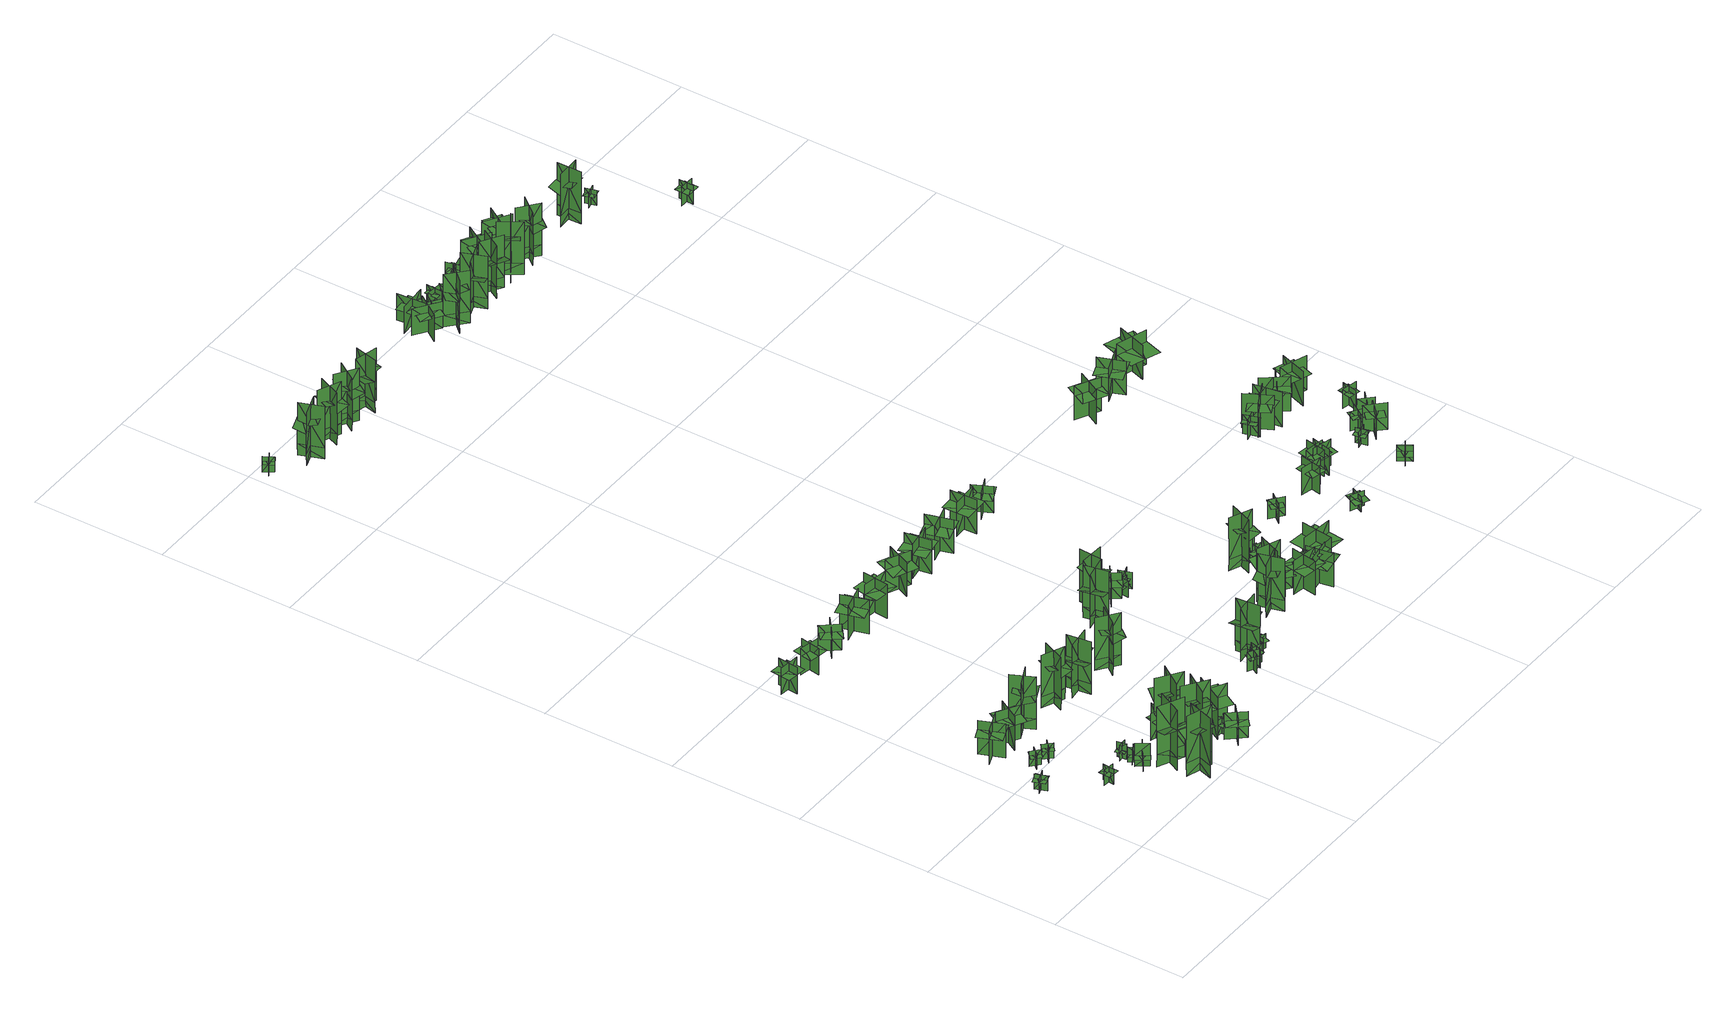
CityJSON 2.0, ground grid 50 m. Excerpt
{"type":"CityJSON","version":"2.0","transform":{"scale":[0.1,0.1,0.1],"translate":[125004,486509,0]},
"CityObjects":{
"tree1":{"type":"SolitaryVegetationObject","geometry":[{"type":"MultiSurface","lod":"1","boundaries":[[[0,1,2]],[[0,2,3]],[[4,5,6]],[[4,6,7]],[[8,9,10]],[[8,10,11]],[[8,11,12]],[[8,12,13]]]}]},
"tree2":{"type":"SolitaryVegetationObject","geometry":[{"type":"MultiSurface","lod":"1","boundaries":[[[14,15,16]],[[14,16,17]],[[18,19,20]],[[18,20,21]],[[22,23,24]],[[22,24,25]],[[22,25,26]],[[22,26,27]]]}]},
"tree3":{"type":"SolitaryVegetationObject","geometry":[{"type":"MultiSurface","lod":"1","boundaries":[[[28,29,30]],[[28,30,31]],[[32,33,34]],[[32,34,35]],[[36,37,38]],[[36,38,39]],[[36,39,40]],[[36,40,41]]]}]},
"tree4":{"type":"SolitaryVegetationObject","geometry":[{"type":"MultiSurface","lod":"1","boundaries":[[[42,43,44]],[[42,44,45]],[[46,47,48]],[[46,48,49]],[[50,51,52]],[[50,52,53]],[[50,53,54]],[[50,54,55]]]}]},
"tree5":{"type":"SolitaryVegetationObject","geometry":[{"type":"MultiSurface","lod":"1","boundaries":[[[56,57,58]],[[56,58,59]],[[60,61,62]],[[60,62,63]],[[64,65,66]],[[64,66,67]],[[64,67,68]],[[64,68,69]]]}]},
"tree6":{"type":"SolitaryVegetationObject","geometry":[{"type":"MultiSurface","lod":"1","boundaries":[[[70,71,72]],[[70,72,73]],[[74,75,76]],[[74,76,77]],[[78,79,80]],[[78,80,81]],[[78,81,82]],[[78,82,83]]]}]},
"tree7":{"type":"SolitaryVegetationObject","geometry":[{"type":"MultiSurface","lod":"1","boundaries":[[[84,85,86]],[[84,86,87]],[[88,89,90]],[[88,90,91]],[[92,93,89]],[[92,89,88]],[[94,95,85]],[[94,85,84]],[[84,85,96]],[[84,96,97]],[[84,98,99]],[[84,99,85]]]}]},
"tree8":{"type":"SolitaryVegetationObject","geometry":[{"type":"MultiSurface","lod":"1","boundaries":[[[100,101,102]],[[100,102,103]],[[104,105,106]],[[104,106,107]],[[108,109,105]],[[108,105,104]],[[110,111,101]],[[110,101,100]],[[100,101,112]],[[100,112,113]],[[100,114,115]],[[100,115,101]]]}]},
"tree9":{"type":"SolitaryVegetationObject","geometry":[{"type":"MultiSurface","lod":"1","boundaries":[[[116,117,118]],[[116,118,119]],[[120,121,122]],[[120,122,123]],[[124,125,121]],[[124,121,120]],[[126,127,117]],[[126,117,116]],[[116,117,128]],[[116,128,129]],[[116,130,131]],[[116,131,117]]]}]},
"tree10":{"type":"SolitaryVegetationObject","geometry":[{"type":"MultiSurface","lod":"1","boundaries":[[[132,133,134]],[[132,134,135]],[[136,137,138]],[[136,138,139]],[[140,141,137]],[[140,137,136]],[[142,143,133]],[[142,133,132]],[[144,145,146]],[[144,146,147]],[[148,149,150]],[[148,150,151]]]}]},
"tree11":{"type":"SolitaryVegetationObject","geometry":[{"type":"MultiSurface","lod":"1","boundaries":[[[152,153,154]],[[152,154,155]],[[156,157,158]],[[156,158,159]],[[160,161,157]],[[160,157,156]],[[162,163,153]],[[162,153,152]],[[164,165,166]],[[164,166,167]],[[168,169,170]],[[168,170,171]]]}]},
"tree12":{"type":"SolitaryVegetationObject","geometry":[{"type":"MultiSurface","lod":"1","boundaries":[[[172,173,174]],[[172,174,175]],[[176,177,178]],[[176,178,179]],[[180,181,182]],[[180,182,183]],[[180,183,184]],[[180,184,185]]]}]},
"tree13":{"type":"SolitaryVegetationObject","geometry":[{"type":"MultiSurface","lod":"1","boundaries":[[[186,187,188]],[[186,188,189]],[[190,191,192]],[[190,192,193]],[[194,195,191]],[[194,191,190]],[[196,197,187]],[[196,187,186]],[[198,199,200]],[[198,200,201]],[[202,203,204]],[[202,204,205]]]}]},
"tree14":{"type":"SolitaryVegetationObject","geometry":[{"type":"MultiSurface","lod":"1","boundaries":[[[206,207,208]],[[206,208,209]],[[210,211,212]],[[210,212,213]],[[214,215,216]],[[214,216,217]],[[214,217,218]],[[214,218,219]]]}]},
"tree15":{"type":"SolitaryVegetationObject","geometry":[{"type":"MultiSurface","lod":"1","boundaries":[[[220,221,222]],[[220,222,223]],[[224,225,226]],[[224,226,227]],[[228,229,230]],[[228,230,231]],[[228,231,232]],[[228,232,233]]]}]},
"tree16":{"type":"SolitaryVegetationObject","geometry":[{"type":"MultiSurface","lod":"1","boundaries":[[[234,235,236]],[[234,236,237]],[[238,239,240]],[[238,240,241]],[[242,243,239]],[[242,239,238]],[[244,245,235]],[[244,235,234]],[[246,247,248]],[[246,248,249]],[[250,251,252]],[[250,252,253]]]}]},
"tree17":{"type":"SolitaryVegetationObject","geometry":[{"type":"MultiSurface","lod":"1","boundaries":[[[254,255,256]],[[254,256,257]],[[258,259,260]],[[258,260,261]],[[262,263,259]],[[262,259,258]],[[264,265,255]],[[264,255,254]],[[266,267,268]],[[266,268,269]],[[270,271,272]],[[270,272,273]]]}]},
"tree18":{"type":"SolitaryVegetationObject","geometry":[{"type":"MultiSurface","lod":"1","boundaries":[[[274,275,276]],[[274,276,277]],[[278,279,280]],[[278,280,281]],[[282,283,284]],[[282,284,285]],[[282,285,286]],[[282,286,287]]]}]},
"tree19":{"type":"SolitaryVegetationObject","geometry":[{"type":"MultiSurface","lod":"1","boundaries":[[[288,289,290]],[[288,290,291]],[[292,293,294]],[[292,294,295]],[[296,297,298]],[[296,298,299]],[[296,299,300]],[[296,300,301]]]}]},
"tree20":{"type":"SolitaryVegetationObject","geometry":[{"type":"MultiSurface","lod":"1","boundaries":[[[302,303,304]],[[302,304,305]],[[306,307,308]],[[306,308,309]],[[310,311,307]],[[310,307,306]],[[312,313,303]],[[312,303,302]],[[314,315,316]],[[314,316,317]],[[318,319,320]],[[318,320,321]]]}]},
"tree21":{"type":"SolitaryVegetationObject","geometry":[{"type":"MultiSurface","lod":"1","boundaries":[[[322,323,324]],[[322,324,325]],[[326,327,328]],[[326,328,329]],[[330,331,332]],[[330,332,333]],[[330,333,334]],[[330,334,335]]]}]},
"tree22":{"type":"SolitaryVegetationObject","geometry":[{"type":"MultiSurface","lod":"1","boundaries":[[[336,337,338]],[[336,338,339]],[[340,341,342]],[[340,342,343]],[[344,345,346]],[[344,346,347]],[[344,347,348]],[[344,348,349]]]}]},
"tree23":{"type":"SolitaryVegetationObject","geometry":[{"type":"MultiSurface","lod":"1","boundaries":[[[350,351,352]],[[350,352,353]],[[354,355,356]],[[354,356,357]],[[358,359,360]],[[358,360,361]],[[358,361,362]],[[358,362,363]]]}]},
"tree24":{"type":"SolitaryVegetationObject","geometry":[{"type":"MultiSurface","lod":"1","boundaries":[[[364,365,366]],[[364,366,367]],[[368,369,370]],[[368,370,371]],[[372,373,369]],[[372,369,368]],[[374,375,365]],[[374,365,364]],[[376,377,378]],[[376,378,379]],[[380,381,382]],[[380,382,383]]]}]},
"tree25":{"type":"SolitaryVegetationObject","geometry":[{"type":"MultiSurface","lod":"1","boundaries":[[[384,385,386]],[[384,386,387]],[[388,389,390]],[[388,390,391]],[[392,393,394]],[[392,394,395]],[[392,395,396]],[[392,396,397]]]}]},
"tree26":{"type":"SolitaryVegetationObject","geometry":[{"type":"MultiSurface","lod":"1","boundaries":[[[398,399,400]],[[398,400,401]],[[402,403,404]],[[402,404,405]],[[406,407,403]],[[406,403,402]],[[408,409,399]],[[408,399,398]],[[410,411,412]],[[410,412,413]],[[414,415,416]],[[414,416,417]]]}]},
"tree27":{"type":"SolitaryVegetationObject","geometry":[{"type":"MultiSurface","lod":"1","boundaries":[[[418,419,420]],[[418,420,421]],[[422,423,424]],[[422,424,425]],[[426,427,428]],[[426,428,429]],[[426,429,430]],[[426,430,431]]]}]},
"tree28":{"type":"SolitaryVegetationObject","geometry":[{"type":"MultiSurface","lod":"1","boundaries":[[[432,433,434]],[[432,434,435]],[[436,437,438]],[[436,438,439]],[[440,441,442]],[[440,442,443]],[[440,443,444]],[[440,444,445]]]}]},
"tree29":{"type":"SolitaryVegetationObject","geometry":[{"type":"MultiSurface","lod":"1","boundaries":[[[446,447,448]],[[446,448,449]],[[450,451,452]],[[450,452,453]],[[454,455,456]],[[454,456,457]],[[454,457,458]],[[454,458,459]]]}]},
"tree30":{"type":"SolitaryVegetationObject","geometry":[{"type":"MultiSurface","lod":"1","boundaries":[[[460,461,462]],[[460,462,463]],[[464,465,466]],[[464,466,467]],[[468,469,470]],[[468,470,471]],[[468,471,472]],[[468,472,473]]]}]},
"tree31":{"type":"SolitaryVegetationObject","geometry":[{"type":"MultiSurface","lod":"1","boundaries":[[[474,475,476]],[[474,476,477]],[[478,479,480]],[[478,480,481]],[[482,483,479]],[[482,479,478]],[[484,485,475]],[[484,475,474]],[[486,487,488]],[[486,488,489]],[[490,491,492]],[[490,492,493]]]}]},
"tree32":{"type":"SolitaryVegetationObject","geometry":[{"type":"MultiSurface","lod":"1","boundaries":[[[494,495,496]],[[494,496,497]],[[498,499,500]],[[498,500,501]],[[502,503,504]],[[502,504,505]],[[502,505,506]],[[502,506,507]]]}]},
"tree33":{"type":"SolitaryVegetationObject","geometry":[{"type":"MultiSurface","lod":"1","boundaries":[[[508,509,510]],[[508,510,511]],[[512,513,514]],[[512,514,515]],[[516,517,513]],[[516,513,512]],[[518,519,509]],[[518,509,508]],[[520,521,522]],[[520,522,523]],[[524,525,526]],[[524,526,527]]]}]},
"tree34":{"type":"SolitaryVegetationObject","geometry":[{"type":"MultiSurface","lod":"1","boundaries":[[[528,529,530]],[[528,530,531]],[[532,533,534]],[[532,534,535]],[[536,537,538]],[[536,538,539]],[[536,539,540]],[[536,540,541]]]}]},
"tree35":{"type":"SolitaryVegetationObject","geometry":[{"type":"MultiSurface","lod":"1","boundaries":[[[542,543,544]],[[542,544,545]],[[546,547,548]],[[546,548,549]],[[550,551,547]],[[550,547,546]],[[552,553,543]],[[552,543,542]],[[554,555,556]],[[554,556,557]],[[558,559,560]],[[558,560,561]]]}]},
"tree36":{"type":"SolitaryVegetationObject","geometry":[{"type":"MultiSurface","lod":"1","boundaries":[[[562,563,564]],[[562,564,565]],[[566,567,568]],[[566,568,569]],[[570,571,567]],[[570,567,566]],[[572,573,563]],[[572,563,562]],[[574,575,576]],[[574,576,577]],[[578,579,580]],[[578,580,581]]]}]},
"tree37":{"type":"SolitaryVegetationObject","geometry":[{"type":"MultiSurface","lod":"1","boundaries":[[[582,583,584]],[[582,584,585]],[[586,587,588]],[[586,588,589]],[[590,591,592]],[[590,592,593]],[[590,593,594]],[[590,594,595]]]}]},
"tree38":{"type":"SolitaryVegetationObject","geometry":[{"type":"MultiSurface","lod":"1","boundaries":[[[596,597,598]],[[596,598,599]],[[600,601,602]],[[600,602,603]],[[604,605,606]],[[604,606,607]],[[604,607,608]],[[604,608,609]]]}]},
"tree39":{"type":"SolitaryVegetationObject","geometry":[{"type":"MultiSurface","lod":"1","boundaries":[[[610,611,612]],[[610,612,613]],[[614,615,616]],[[614,616,617]],[[618,619,620]],[[618,620,621]],[[618,621,622]],[[618,622,623]]]}]},
"tree40":{"type":"SolitaryVegetationObject","geometry":[{"type":"MultiSurface","lod":"1","boundaries":[[[624,625,626]],[[624,626,627]],[[628,629,630]],[[628,630,631]],[[632,633,634]],[[632,634,635]],[[632,635,636]],[[632,636,637]]]}]},
"tree41":{"type":"SolitaryVegetationObject","geometry":[{"type":"MultiSurface","lod":"1","boundaries":[[[638,639,640]],[[638,640,641]],[[642,643,644]],[[642,644,645]],[[646,647,643]],[[646,643,642]],[[648,649,639]],[[648,639,638]],[[650,651,652]],[[650,652,653]],[[654,655,656]],[[654,656,657]]]}]},
"tree42":{"type":"SolitaryVegetationObject","geometry":[{"type":"MultiSurface","lod":"1","boundaries":[[[658,659,660]],[[658,660,661]],[[662,663,664]],[[662,664,665]],[[666,667,668]],[[666,668,669]],[[666,669,670]],[[666,670,671]]]}]},
"tree43":{"type":"SolitaryVegetationObject","geometry":[{"type":"MultiSurface","lod":"1","boundaries":[[[672,673,674]],[[672,674,675]],[[676,677,678]],[[676,678,679]],[[680,681,677]],[[680,677,676]],[[682,683,673]],[[682,673,672]],[[684,685,686]],[[684,686,687]],[[688,689,690]],[[688,690,691]]]}]},
"tree44":{"type":"SolitaryVegetationObject","geometry":[{"type":"MultiSurface","lod":"1","boundaries":[[[692,693,694]],[[692,694,695]],[[696,697,698]],[[696,698,699]],[[700,701,697]],[[700,697,696]],[[702,703,693]],[[702,693,692]],[[704,705,706]],[[704,706,707]],[[708,709,710]],[[708,710,711]]]}]},
"tree45":{"type":"SolitaryVegetationObject","geometry":[{"type":"MultiSurface","lod":"1","boundaries":[[[712,713,714]],[[712,714,715]],[[716,717,718]],[[716,718,719]],[[720,721,717]],[[720,717,716]],[[722,723,713]],[[722,713,712]],[[724,725,726]],[[724,726,727]],[[728,729,730]],[[728,730,731]]]}]},
"tree46":{"type":"SolitaryVegetationObject","geometry":[{"type":"MultiSurface","lod":"1","boundaries":[[[732,733,734]],[[732,734,735]],[[736,737,738]],[[736,738,739]],[[740,741,742]],[[740,742,743]],[[740,743,744]],[[740,744,745]]]}]},
"tree47":{"type":"SolitaryVegetationObject","geometry":[{"type":"MultiSurface","lod":"1","boundaries":[[[746,747,748]],[[746,748,749]],[[750,751,752]],[[750,752,753]],[[754,755,756]],[[754,756,757]],[[754,757,758]],[[754,758,759]]]}]},
"tree48":{"type":"SolitaryVegetationObject","geometry":[{"type":"MultiSurface","lod":"1","boundaries":[[[760,761,762]],[[760,762,763]],[[764,765,766]],[[764,766,767]],[[768,769,770]],[[768,770,771]],[[768,771,772]],[[768,772,773]]]}]},
"tree49":{"type":"SolitaryVegetationObject","geometry":[{"type":"MultiSurface","lod":"1","boundaries":[[[774,775,776]],[[774,776,777]],[[778,779,780]],[[778,780,781]],[[782,783,779]],[[782,779,778]],[[784,785,775]],[[784,775,774]],[[786,787,788]],[[786,788,789]],[[790,791,792]],[[790,792,793]]]}]},
"tree50":{"type":"SolitaryVegetationObject","geometry":[{"type":"MultiSurface","lod":"1","boundaries":[[[794,795,796]],[[794,796,797]],[[798,799,800]],[[798,800,801]],[[802,803,804]],[[802,804,805]],[[802,805,806]],[[802,806,807]]]}]},
"tree51":{"type":"SolitaryVegetationObject","geometry":[{"type":"MultiSurface","lod":"1","boundaries":[[[808,809,810]],[[808,810,811]],[[812,813,814]],[[812,814,815]],[[816,817,813]],[[816,813,812]],[[818,819,809]],[[818,809,808]],[[820,821,822]],[[820,822,823]],[[824,825,826]],[[824,826,827]]]}]},
"tree52":{"type":"SolitaryVegetationObject","geometry":[{"type":"MultiSurface","lod":"1","boundaries":[[[828,829,830]],[[828,830,831]],[[832,833,834]],[[832,834,835]],[[836,837,838]],[[836,838,839]],[[836,839,840]],[[836,840,841]]]}]},
"tree53":{"type":"SolitaryVegetationObject","geometry":[{"type":"MultiSurface","lod":"1","boundaries":[[[842,843,844]],[[842,844,845]],[[846,847,848]],[[846,848,849]],[[850,851,852]],[[850,852,853]],[[850,853,854]],[[850,854,855]]]}]},
"tree54":{"type":"SolitaryVegetationObject","geometry":[{"type":"MultiSurface","lod":"1","boundaries":[[[856,857,858]],[[856,858,859]],[[860,861,862]],[[860,862,863]],[[864,865,866]],[[864,866,867]],[[864,867,868]],[[864,868,869]]]}]},
"tree55":{"type":"SolitaryVegetationObject","geometry":[{"type":"MultiSurface","lod":"1","boundaries":[[[870,871,872]],[[870,872,873]],[[874,875,876]],[[874,876,877]],[[878,879,880]],[[878,880,881]],[[878,881,882]],[[878,882,883]]]}]},
"tree56":{"type":"SolitaryVegetationObject","geometry":[{"type":"MultiSurface","lod":"1","boundaries":[[[884,885,886]],[[884,886,887]],[[888,889,890]],[[888,890,891]],[[892,893,894]],[[892,894,895]],[[892,896,897]],[[892,897,893]]]}]},
"tree57":{"type":"SolitaryVegetationObject","geometry":[{"type":"MultiSurface","lod":"1","boundaries":[[[898,899,900]],[[898,900,901]],[[902,903,904]],[[902,904,905]],[[906,907,908]],[[906,908,909]],[[906,909,910]],[[906,910,911]]]}]},
"tree58":{"type":"SolitaryVegetationObject","geometry":[{"type":"MultiSurface","lod":"1","boundaries":[[[912,913,914]],[[912,914,915]],[[916,917,918]],[[916,918,919]],[[920,921,922]],[[920,922,923]],[[920,923,924]],[[920,924,925]]]}]},
"tree59":{"type":"SolitaryVegetationObject","geometry":[{"type":"MultiSurface","lod":"1","boundaries":[[[926,927,928]],[[926,928,929]],[[930,931,932]],[[930,932,933]],[[934,935,936]],[[934,936,937]],[[934,937,938]],[[934,938,939]]]}]},
"tree60":{"type":"SolitaryVegetationObject","geometry":[{"type":"MultiSurface","lod":"1","boundaries":[[[940,941,942]],[[940,942,943]],[[944,945,946]],[[944,946,947]],[[948,949,950]],[[948,950,951]],[[948,952,953]],[[948,953,949]]]}]},
"tree61":{"type":"SolitaryVegetationObject","geometry":[{"type":"MultiSurface","lod":"1","boundaries":[[[954,955,956]],[[954,956,957]],[[958,959,960]],[[958,960,961]],[[962,963,959]],[[962,959,958]],[[964,965,955]],[[964,955,954]],[[966,967,968]],[[966,968,969]],[[970,971,972]],[[970,972,973]]]}]},
"tree62":{"type":"SolitaryVegetationObject","geometry":[{"type":"MultiSurface","lod":"1","boundaries":[[[974,975,976]],[[974,976,977]],[[978,979,980]],[[978,980,981]],[[982,983,984]],[[982,984,985]],[[982,985,986]],[[982,986,987]]]}]},
"tree63":{"type":"SolitaryVegetationObject","geometry":[{"type":"MultiSurface","lod":"1","boundaries":[[[988,989,990]],[[988,990,991]],[[992,993,994]],[[992,994,995]],[[996,997,998]],[[996,998,999]],[[996,999,1000]],[[996,1000,1001]]]}]},
"tree64":{"type":"SolitaryVegetationObject","geometry":[{"type":"MultiSurface","lod":"1","boundaries":[[[1002,1003,1004]],[[1002,1004,1005]],[[1006,1007,1008]],[[1006,1008,1009]],[[1010,1011,1012]],[[1010,1012,1013]],[[1010,1013,1014]],[[1010,1014,1015]]]}]},
"tree65":{"type":"SolitaryVegetationObject","geometry":[{"type":"MultiSurface","lod":"1","boundaries":[[[1016,1017,1018]],[[1016,1018,1019]],[[1020,1021,1022]],[[1020,1022,1023]],[[1024,1025,1026]],[[1024,1026,1027]],[[1024,1027,1028]],[[1024,1028,1029]]]}]},
"tree66":{"type":"SolitaryVegetationObject","geometry":[{"type":"MultiSurface","lod":"1","boundaries":[[[1030,1031,1032]],[[1030,1032,1033]],[[1034,1035,1036]],[[1034,1036,1037]],[[1038,1039,1035]],[[1038,1035,1034]],[[1040,1041,1031]],[[1040,1031,1030]],[[1042,1043,1044]],[[1042,1044,1045]],[[1046,1047,1048]],[[1046,1048,1049]]]}]},
"tree67":{"type":"SolitaryVegetationObject","geometry":[{"type":"MultiSurface","lod":"1","boundaries":[[[1050,1051,1052]],[[1050,1052,1053]],[[1054,1055,1056]],[[1054,1056,1057]],[[1058,1059,1060]],[[1058,1060,1061]],[[1058,1061,1062]],[[1058,1062,1063]]]}]},
"tree68":{"type":"SolitaryVegetationObject","geometry":[{"type":"MultiSurface","lod":"1","boundaries":[[[1064,1065,1066]],[[1064,1066,1067]],[[1068,1069,1070]],[[1068,1070,1071]],[[1072,1073,1069]],[[1072,1069,1068]],[[1074,1075,1065]],[[1074,1065,1064]],[[1076,1077,1078]],[[1076,1078,1079]],[[1080,1081,1082]],[[1080,1082,1083]]]}]},
"tree69":{"type":"SolitaryVegetationObject","geometry":[{"type":"MultiSurface","lod":"1","boundaries":[[[1084,1085,1086]],[[1084,1086,1087]],[[1088,1089,1090]],[[1088,1090,1091]],[[1092,1093,1094]],[[1092,1094,1095]],[[1092,1095,1096]],[[1092,1096,1097]]]}]},
"tree70":{"type":"SolitaryVegetationObject","geometry":[{"type":"MultiSurface","lod":"1","boundaries":[[[1098,1099,1100]],[[1098,1100,1101]],[[1102,1103,1104]],[[1102,1104,1105]],[[1106,1107,1108]],[[1106,1108,1109]],[[1106,1110,1111]],[[1106,1111,1107]]]}]},
"tree71":{"type":"SolitaryVegetationObject","geometry":[{"type":"MultiSurface","lod":"1","boundaries":[[[1112,1113,1114]],[[1112,1114,1115]],[[1116,1117,1118]],[[1116,1118,1119]],[[1120,1121,1122]],[[1120,1122,1123]],[[1120,1123,1124]],[[1120,1124,1125]]]}]},
"tree72":{"type":"SolitaryVegetationObject","geometry":[{"type":"MultiSurface","lod":"1","boundaries":[[[1126,1127,1128]],[[1126,1128,1129]],[[1130,1131,1132]],[[1130,1132,1133]],[[1134,1135,1136]],[[1134,1136,1137]],[[1134,1138,1139]],[[1134,1139,1135]]]}]},
"tree73":{"type":"SolitaryVegetationObject","geometry":[{"type":"MultiSurface","lod":"1","boundaries":[[[1140,1141,1142]],[[1140,1142,1143]],[[1144,1145,1146]],[[1144,1146,1147]],[[1148,1149,1150]],[[1148,1150,1151]],[[1148,1151,1152]],[[1148,1152,1153]]]}]},
"tree74":{"type":"SolitaryVegetationObject","geometry":[{"type":"MultiSurface","lod":"1","boundaries":[[[1154,1155,1156]],[[1154,1156,1157]],[[1158,1159,1160]],[[1158,1160,1161]],[[1162,1163,1164]],[[1162,1164,1165]],[[1162,1166,1167]],[[1162,1167,1163]]]}]},
"tree75":{"type":"SolitaryVegetationObject","geometry":[{"type":"MultiSurface","lod":"1","boundaries":[[[1168,1169,1170]],[[1168,1170,1171]],[[1172,1173,1174]],[[1172,1174,1175]],[[1176,1177,1178]],[[1176,1178,1179]],[[1176,1179,1180]],[[1176,1180,1181]]]}]},
"tree76":{"type":"SolitaryVegetationObject","geometry":[{"type":"MultiSurface","lod":"1","boundaries":[[[1182,1183,1184]],[[1182,1184,1185]],[[1186,1187,1188]],[[1186,1188,1189]],[[1190,1191,1187]],[[1190,1187,1186]],[[1192,1193,1183]],[[1192,1183,1182]],[[1194,1195,1196]],[[1194,1196,1197]],[[1198,1199,1200]],[[1198,1200,1201]]]}]},
"tree77":{"type":"SolitaryVegetationObject","geometry":[{"type":"MultiSurface","lod":"1","boundaries":[[[1202,1203,1204]],[[1202,1204,1205]],[[1206,1207,1208]],[[1206,1208,1209]],[[1210,1211,1212]],[[1210,1212,1213]],[[1210,1213,1214]],[[1210,1214,1215]]]}]},
"tree78":{"type":"SolitaryVegetationObject","geometry":[{"type":"MultiSurface","lod":"1","boundaries":[[[1216,1217,1218]],[[1216,1218,1219]],[[1220,1221,1222]],[[1220,1222,1223]],[[1224,1225,1226]],[[1224,1226,1227]],[[1224,1228,1229]],[[1224,1229,1225]]]}]},
"tree79":{"type":"SolitaryVegetationObject","geometry":[{"type":"MultiSurface","lod":"1","boundaries":[[[1230,1231,1232]],[[1230,1232,1233]],[[1234,1235,1236]],[[1234,1236,1237]],[[1238,1239,1240]],[[1238,1240,1241]],[[1238,1242,1243]],[[1238,1243,1239]]]}]},
"tree80":{"type":"SolitaryVegetationObject","geometry":[{"type":"MultiSurface","lod":"1","boundaries":[[[1244,1245,1246]],[[1244,1246,1247]],[[1248,1249,1250]],[[1248,1250,1251]],[[1252,1253,1254]],[[1252,1254,1255]],[[1252,1256,1257]],[[1252,1257,1253]]]}]},
"tree81":{"type":"SolitaryVegetationObject","geometry":[{"type":"MultiSurface","lod":"1","boundaries":[[[1258,1259,1260]],[[1258,1260,1261]],[[1262,1263,1264]],[[1262,1264,1265]],[[1266,1267,1263]],[[1266,1263,1262]],[[1268,1269,1259]],[[1268,1259,1258]],[[1258,1259,1270]],[[1258,1270,1271]],[[1258,1272,1273]],[[1258,1273,1259]]]}]},
"tree82":{"type":"SolitaryVegetationObject","geometry":[{"type":"MultiSurface","lod":"1","boundaries":[[[1274,1275,1276]],[[1274,1276,1277]],[[1278,1279,1280]],[[1278,1280,1281]],[[1282,1283,1279]],[[1282,1279,1278]],[[1284,1285,1275]],[[1284,1275,1274]],[[1286,1287,1288]],[[1286,1288,1289]],[[1290,1291,1292]],[[1290,1292,1293]]]}]},
"tree83":{"type":"SolitaryVegetationObject","geometry":[{"type":"MultiSurface","lod":"1","boundaries":[[[1294,1295,1296]],[[1294,1296,1297]],[[1298,1299,1300]],[[1298,1300,1301]],[[1302,1303,1304]],[[1302,1304,1305]],[[1302,1305,1306]],[[1302,1306,1307]]]}]},
"tree84":{"type":"SolitaryVegetationObject","geometry":[{"type":"MultiSurface","lod":"1","boundaries":[[[1308,1309,1310]],[[1308,1310,1311]],[[1312,1313,1314]],[[1312,1314,1315]],[[1316,1317,1318]],[[1316,1318,1319]],[[1316,1320,1321]],[[1316,1321,1317]]]}]},
"tree85":{"type":"SolitaryVegetationObject","geometry":[{"type":"MultiSurface","lod":"1","boundaries":[[[1322,1323,1324]],[[1322,1324,1325]],[[1326,1327,1328]],[[1326,1328,1329]],[[1330,1331,1332]],[[1330,1332,1333]],[[1330,1334,1335]],[[1330,1335,1331]]]}]},
"tree86":{"type":"SolitaryVegetationObject","geometry":[{"type":"MultiSurface","lod":"1","boundaries":[[[1336,1337,1338]],[[1336,1338,1339]],[[1340,1341,1342]],[[1340,1342,1343]],[[1344,1345,1346]],[[1344,1346,1347]],[[1344,1347,1348]],[[1344,1348,1349]]]}]},
"tree87":{"type":"SolitaryVegetationObject","geometry":[{"type":"MultiSurface","lod":"1","boundaries":[[[1350,1351,1352]],[[1350,1352,1353]],[[1354,1355,1356]],[[1354,1356,1357]],[[1358,1359,1355]],[[1358,1355,1354]],[[1360,1361,1351]],[[1360,1351,1350]],[[1362,1363,1364]],[[1362,1364,1365]],[[1366,1367,1368]],[[1366,1368,1369]]]}]},
"tree88":{"type":"SolitaryVegetationObject","geometry":[{"type":"MultiSurface","lod":"1","boundaries":[[[1370,1371,1372]],[[1370,1372,1373]],[[1374,1375,1376]],[[1374,1376,1377]],[[1378,1379,1380]],[[1378,1380,1381]],[[1378,1381,1382]],[[1378,1382,1383]]]}]},
"tree89":{"type":"SolitaryVegetationObject","geometry":[{"type":"MultiSurface","lod":"1","boundaries":[[[1384,1385,1386]],[[1384,1386,1387]],[[1388,1389,1390]],[[1388,1390,1391]],[[1392,1393,1394]],[[1392,1394,1395]],[[1392,1395,1396]],[[1392,1396,1397]]]}]}
},
"vertices":[
[37,445,28],[52,403,28],[52,403,89],[37,445,89],[24,418,28],[66,433,28],[66,433,89],[24,418,89],[24,418,72],[32,397,72],[73,412,72],[66,433,72],[59,454,72],[17,439,72],
[206,249,22],[210,293,22],[210,293,84],[206,249,84],[229,268,22],[185,271,22],[185,271,84],[229,268,84],[229,268,66],[230,290,66],[186,293,66],[185,271,66],[183,249,66],[227,245,66],
[130,529,23],[161,502,23],[161,502,84],[130,529,84],[132,500,23],[159,530,23],[159,530,84],[132,500,84],[132,500,68],[147,486,68],[174,517,68],[159,530,68],[145,543,68],[117,513,68],
[150,675,26],[64,641,26],[64,641,165],[150,675,165],[88,701,26],[122,615,26],[122,615,165],[88,701,165],[88,701,129],[47,684,129],[81,599,129],[122,615,129],[163,631,129],[129,717,129],
[185,518,22],[213,488,22],[213,488,84],[185,518,84],[184,488,22],[214,516,22],[214,516,84],[184,488,84],[184,488,68],[197,474,68],[227,502,68],[214,516,68],[200,531,68],[170,503,68],
[155,679,24],[236,634,24],[236,634,163],[155,679,163],[174,615,24],[219,695,24],[219,695,163],[174,615,163],[174,615,127],[213,593,127],[258,674,127],[219,695,127],[180,717,127],[136,636,127],
[320,212,65],[361,241,65],[346,263,66],[304,234,66],[325,247,65],[354,205,65],[357,207,112],[328,249,112],[328,249,19],[357,207,19],[321,210,19],[363,239,19],[361,241,112],[320,212,112],[334,191,66],[376,220,66],
[357,274,51],[328,257,51],[337,241,51],[366,259,51],[352,251,51],[334,280,51],[333,279,82],[350,250,82],[350,250,20],[333,279,20],[356,275,20],[327,258,20],[328,257,82],[357,274,82],[348,289,51],[319,271,51],
[339,326,50],[344,292,50],[362,295,50],[357,328,50],[359,312,50],[325,307,50],[325,305,81],[359,310,81],[359,310,19],[325,305,19],[338,325,19],[343,292,19],[344,292,81],[339,326,81],[322,323,50],[327,290,50],
[461,143,68],[368,188,68],[368,190,262],[462,144,262],[436,217,68],[390,124,68],[391,124,262],[436,217,262],[436,217,16],[391,124,16],[462,144,16],[368,190,16],[461,144,163],[368,189,163],[345,142,182],[438,96,182],[381,183,193],[451,150,193],[468,185,204],[398,219,204],
[381,83,68],[480,50,68],[479,49,262],[381,81,262],[416,13,68],[449,111,68],[448,111,262],[416,13,262],[416,13,16],[448,111,16],[381,81,16],[479,49,16],[381,82,163],[480,49,163],[496,99,181],[398,132,181],[466,54,193],[392,78,193],[380,40,204],[454,16,204],
[13,1421,6],[90,1413,6],[90,1413,114],[13,1421,114],[46,1381,6],[53,1458,6],[53,1458,114],[46,1381,114],[46,1381,83],[84,1377,83],[92,1454,83],[53,1458,83],[15,1462,83],[7,1385,83],
[327,675,72],[245,636,72],[244,637,242],[326,676,242],[262,698,72],[301,616,72],[302,617,242],[263,699,242],[263,699,27],[302,617,27],[326,676,27],[244,637,27],[326,676,155],[244,637,155],[264,595,171],[346,634,171],[255,642,182],[317,672,182],[302,703,191],[241,673,191],
[473,284,17],[551,260,17],[551,260,126],[473,284,126],[498,238,17],[498,238,126],[522,316,126],[522,316,17],[498,238,92],[530,228,92],[550,290,92],[517,300,92],[485,310,92],[465,248,92],
[210,1412,7],[134,1426,7],[134,1426,115],[210,1412,115],[181,1454,7],[167,1378,7],[167,1378,115],[181,1454,115],[181,1454,85],[143,1461,85],[129,1385,85],[167,1378,85],[206,1371,85],[220,1447,85],
[499,186,71],[585,128,71],[584,127,265],[498,185,265],[514,109,71],[572,195,71],[571,196,265],[513,110,265],[513,110,19],[571,196,19],[498,185,19],[584,127,19],[499,185,166],[585,127,166],[614,171,184],[528,229,184],[573,135,196],[508,178,196],[486,146,207],[551,103,207],
[489,281,70],[574,222,70],[573,221,264],[488,280,264],[502,204,70],[561,290,70],[561,290,264],[502,205,264],[502,205,18],[561,290,18],[488,280,18],[573,221,18],[488,281,165],[573,222,165],[603,265,183],[518,324,183],[561,230,195],[497,273,195],[475,241,206],[539,197,206],
[528,204,18],[625,227,18],[625,227,156],[528,204,156],[585,169,18],[562,266,18],[562,266,156],[585,169,156],[585,169,117],[633,181,117],[610,278,117],[562,266,117],[513,255,117],[536,158,117],
[611,35,17],[669,86,17],[669,86,125],[611,35,125],[662,31,17],[611,89,17],[611,89,125],[662,31,125],[662,31,94],[691,56,94],[641,115,94],[611,89,94],[582,64,94],[633,5,94],
[474,695,68],[438,612,68],[436,613,238],[473,696,238],[410,671,68],[493,634,68],[493,635,238],[410,671,238],[410,671,23],[493,635,23],[473,696,23],[436,613,23],[473,695,151],[437,613,151],[479,594,167],[516,677,167],[442,624,177],[469,686,177],[437,700,187],[410,638,187],
[634,134,20],[630,90,20],[630,90,81],[634,134,81],[611,115,20],[655,111,20],[655,111,81],[611,115,81],[611,115,64],[609,93,64],[653,89,64],[655,111,64],[657,133,64],[613,137,64],
[577,185,18],[683,126,18],[683,126,187],[577,185,187],[599,107,18],[658,214,18],[658,214,187],[599,107,187],[599,107,140],[652,78,140],[711,184,140],[658,214,140],[604,243,140],[546,136,140],
[320,1392,5],[270,1451,5],[270,1451,113],[320,1392,113],[325,1443,5],[265,1393,5],[265,1393,113],[325,1443,113],[325,1443,83],[300,1473,83],[241,1423,83],[265,1393,83],[290,1364,83],[350,1413,83],
[552,572,74],[541,662,74],[542,662,244],[553,572,244],[594,626,74],[504,615,74],[504,614,244],[594,625,244],[594,625,29],[504,614,29],[553,572,29],[542,662,29],[553,572,157],[542,662,157],[496,657,174],[507,567,174],[543,650,184],[552,583,184],[586,587,193],[577,654,193],
[469,1428,8],[373,1402,8],[373,1402,146],[469,1428,146],[411,1461,8],[438,1365,8],[438,1365,146],[411,1461,146],[411,1461,108],[363,1448,108],[390,1352,108],[438,1365,108],[486,1379,108],[459,1475,108],
[733,643,73],[678,571,73],[677,572,243],[732,644,243],[665,635,73],[737,579,73],[738,580,243],[666,635,243],[666,635,28],[738,580,28],[732,644,28],[677,572,28],[732,644,156],[677,572,156],[714,544,172],[769,615,172],[685,582,183],[726,636,183],[699,657,192],[657,602,192],
[553,1463,5],[541,1364,5],[541,1364,144],[553,1463,144],[500,1423,5],[599,1410,5],[599,1410,144],[500,1423,144],[500,1423,105],[494,1373,105],[593,1361,105],[599,1410,105],[605,1460,105],[507,1472,105],
[990,210,17],[951,231,17],[951,231,94],[990,210,94],[982,239,17],[982,239,94],[960,199,94],[960,199,17],[981,237,69],[964,246,69],[947,214,69],[964,205,69],[981,197,69],[998,228,69],
[978,233,15],[1022,222,15],[1022,222,92],[978,233,92],[993,207,15],[993,207,92],[1005,251,92],[1005,251,15],[994,209,67],[1012,204,67],[1021,239,67],[1003,244,67],[985,249,67],[975,214,67],
[35,3470,18],[56,3435,18],[56,3435,80],[35,3470,80],[28,3441,18],[63,3462,18],[63,3462,80],[28,3441,80],[28,3441,63],[38,3424,63],[73,3445,63],[63,3462,63],[53,3479,63],[18,3458,63],
[1027,232,64],[1018,322,64],[1019,322,235],[1028,232,235],[1071,285,65],[980,276,65],[980,275,235],[1071,284,235],[1071,284,20],[980,275,20],[1028,232,20],[1019,322,20],[1028,232,148],[1019,322,148],[973,318,164],[982,228,164],[1020,310,174],[1027,242,174],[1061,246,184],[1054,314,184],
[671,1376,8],[712,1467,8],[712,1467,146],[671,1376,146],[733,1399,8],[643,1441,8],[643,1441,146],[733,1399,146],[733,1399,107],[754,1445,107],[663,1486,107],[643,1441,107],[622,1395,107],[713,1354,107],
[897,736,72],[878,825,72],[879,825,242],[898,737,242],[934,794,72],[846,775,72],[846,774,242],[934,793,242],[934,793,27],[846,774,27],[898,737,27],[879,825,27],[898,737,155],[879,825,155],[834,816,171],[852,727,171],[881,813,182],[896,747,182],[930,754,191],[915,820,191],
[1049,268,14],[1091,252,14],[1091,252,75],[1049,268,75],[1061,241,14],[1077,282,14],[1077,282,75],[1061,241,75],[1061,241,58],[1082,233,58],[1098,274,58],[1077,282,58],[1056,290,58],[1041,249,58],
[991,832,70],[900,838,70],[900,839,240],[991,834,240],[946,884,70],[940,794,70],[941,793,240],[946,884,240],[946,884,25],[941,793,25],[991,834,25],[900,839,25],[991,833,153],[900,839,153],[897,793,169],[988,787,169],[913,838,180],[981,835,180],[982,869,189],[915,872,189],
[146,3373,60],[231,3403,60],[232,3402,230],[146,3371,230],[208,3343,60],[177,3429,60],[176,3428,230],[207,3343,230],[207,3343,15],[176,3428,15],[146,3371,15],[232,3402,15],[146,3372,143],[232,3402,143],[216,3446,159],[131,3416,159],[220,3398,170],[156,3375,170],[168,3343,179],[231,3366,179],
[764,1414,5],[862,1432,5],[862,1432,144],[764,1414,144],[818,1376,5],[801,1474,5],[801,1474,144],[818,1376,144],[818,1376,105],[867,1385,105],[850,1482,105],[801,1474,105],[752,1465,105],[769,1367,105],
[1034,779,25],[987,841,25],[987,841,132],[1034,779,132],[1041,830,25],[979,783,25],[979,783,132],[1041,830,132],[1041,830,102],[1017,861,102],[956,814,102],[979,783,102],[1003,752,102],[1064,799,102],
[1055,814,26],[1051,765,26],[1051,765,92],[1055,814,92],[1028,791,26],[1077,787,26],[1077,787,92],[1028,791,92],[1034,791,67],[1032,771,67],[1067,768,67],[1068,788,67],[1070,808,67],[1035,811,67],
[1063,793,27],[1110,810,27],[1110,810,93],[1063,793,93],[1095,778,27],[1079,825,27],[1079,825,93],[1095,778,93],[1093,783,68],[1112,790,68],[1101,823,68],[1081,816,68],[1062,809,68],[1074,777,68],
[326,3432,62],[289,3349,62],[288,3350,232],[324,3433,232],[262,3407,63],[345,3371,63],[345,3372,232],[262,3408,232],[262,3408,17],[345,3372,17],[324,3433,17],[288,3350,17],[325,3433,145],[289,3349,145],[331,3331,162],[367,3414,162],[294,3361,172],[320,3423,172],[289,3437,181],[262,3374,181],
[943,1376,9],[916,1472,9],[916,1472,148],[943,1376,148],[975,1434,9],[880,1407,9],[880,1407,148],[975,1434,148],[975,1434,109],[962,1482,109],[866,1455,109],[880,1407,109],[893,1359,109],[989,1386,109],
[1221,341,65],[1308,365,65],[1309,364,235],[1221,339,235],[1281,307,65],[1256,394,65],[1255,394,235],[1280,307,235],[1280,307,20],[1255,394,20],[1221,339,20],[1309,364,20],[1221,340,148],[1309,364,148],[1296,409,164],[1209,384,164],[1297,361,175],[1231,342,175],[1241,309,184],[1306,328,184],
[429,3426,62],[378,3351,62],[377,3352,232],[428,3427,232],[362,3414,62],[437,3362,62],[437,3363,232],[362,3414,232],[362,3414,17],[437,3363,17],[428,3427,17],[377,3352,17],[429,3426,145],[377,3352,145],[415,3325,161],[467,3400,161],[384,3362,172],[422,3418,172],[394,3438,181],[356,3381,181],
[1274,412,65],[1358,377,65],[1357,376,236],[1273,411,236],[1300,349,66],[1335,432,66],[1334,433,236],[1299,349,236],[1299,349,20],[1334,433,20],[1273,411,20],[1357,376,20],[1274,411,148],[1357,376,148],[1375,419,165],[1291,454,165],[1346,381,175],[1283,407,175],[1270,375,185],[1333,349,185],
[1344,348,21],[1391,410,21],[1391,410,129],[1344,348,129],[1395,355,21],[1334,402,21],[1334,402,129],[1395,355,129],[1395,355,99],[1419,386,99],[1357,433,99],[1334,402,99],[1310,371,99],[1372,324,99],
[1027,1420,6],[1127,1425,6],[1127,1425,145],[1027,1420,145],[1076,1375,6],[1071,1475,6],[1071,1475,145],[1076,1375,145],[1076,1375,106],[1125,1377,106],[1121,1477,106],[1071,1475,106],[1022,1473,106],[1026,1373,106],
[1425,372,20],[1409,273,20],[1409,273,158],[1425,372,158],[1371,333,20],[1470,317,20],[1470,317,158],[1371,333,158],[1371,333,119],[1363,284,119],[1462,268,119],[1470,317,119],[1477,366,119],[1379,382,119],
[502,3346,58],[523,3434,58],[525,3433,228],[504,3345,228],[561,3381,58],[473,3402,58],[473,3401,228],[561,3380,228],[561,3380,13],[473,3401,13],[504,3345,13],[525,3433,13],[503,3345,141],[524,3433,141],[479,3444,157],[458,3356,157],[522,3421,168],[506,3355,168],[540,3347,177],[555,3413,177],
[1519,310,15],[1421,294,15],[1421,294,153],[1519,310,153],[1465,349,15],[1482,251,15],[1482,251,153],[1465,349,153],[1465,349,114],[1416,341,114],[1433,243,114],[1482,251,114],[1531,259,114],[1515,357,114],
[1414,597,71],[1379,514,71],[1378,514,242],[1413,598,242],[1351,572,72],[1434,537,72],[1434,537,242],[1351,573,242],[1351,573,26],[1434,537,26],[1413,598,26],[1378,514,26],[1413,598,154],[1378,514,154],[1421,496,171],[1456,580,171],[1383,526,181],[1409,589,181],[1377,602,191],[1351,539,191],
[1452,562,25],[1435,508,25],[1435,508,87],[1452,562,87],[1416,543,25],[1471,526,25],[1471,526,87],[1416,543,87],[1418,543,70],[1411,519,70],[1461,503,70],[1469,527,70],[1476,551,70],[1426,566,70],
[1198,1391,7],[1164,1460,7],[1164,1460,115],[1198,1391,115],[1215,1439,7],[1145,1405,7],[1145,1405,115],[1215,1439,115],[1215,1439,85],[1198,1474,85],[1128,1440,85],[1145,1405,85],[1162,1371,85],[1232,1405,85],
[1526,402,17],[1513,281,17],[1513,281,186],[1526,402,186],[1462,352,17],[1583,339,17],[1583,339,186],[1462,352,186],[1462,352,138],[1456,291,138],[1577,278,138],[1583,339,138],[1590,399,138],[1469,412,138],
[1486,617,33],[1509,580,33],[1509,580,95],[1486,617,95],[1479,589,33],[1516,613,33],[1516,613,95],[1479,589,95],[1479,589,78],[1491,570,78],[1528,594,78],[1516,613,78],[1504,631,78],[1467,607,78],
[1646,577,30],[1683,624,30],[1683,624,108],[1646,577,108],[1693,583,30],[1646,620,30],[1646,620,108],[1693,583,108],[1649,581,88],[1683,624,88],[1665,638,88],[1631,596,88],[1668,567,88],[1701,609,88],
[998,3415,15],[909,3477,15],[909,3477,124],[998,3415,124],[985,3487,15],[985,3487,124],[923,3398,124],[923,3398,15],[991,3421,95],[1010,3452,95],[938,3497,95],[919,3466,95],[899,3436,95],[971,3390,95],
[1890,407,21],[1890,407,83],[1841,429,83],[1841,429,21],[1855,395,21],[1855,395,83],[1877,442,83],[1877,442,21],[1852,388,63],[1876,376,63],[1903,435,63],[1879,446,63],[1855,457,63],[1828,399,63],
[904,3503,14],[1012,3511,14],[1012,3511,123],[904,3503,123],[959,3456,14],[959,3456,123],[951,3564,123],[951,3564,14],[913,3504,94],[917,3468,94],[1002,3478,94],[998,3513,94],[994,3549,94],[909,3540,94],
[1869,638,27],[1853,557,27],[1853,557,137],[1869,638,137],[1815,602,27],[1896,585,27],[1896,585,137],[1815,602,137],[1868,631,108],[1853,557,108],[1885,551,108],[1900,625,108],[1836,638,108],[1821,564,108],
[1005,3356,58],[1066,3423,58],[1067,3422,229],[1006,3355,229],[1074,3359,59],[1007,3420,59],[1006,3419,229],[1073,3358,229],[1073,3358,13],[1006,3419,13],[1006,3355,13],[1067,3422,13],[1006,3356,141],[1067,3423,141],[1033,3454,158],[972,3387,158],[1058,3413,168],[1013,3363,168],[1039,3340,178],[1084,3390,178],
[987,3439,15],[1033,3502,15],[1033,3502,93],[987,3439,93],[1039,3448,15],[1039,3448,93],[976,3493,93],[976,3493,15],[991,3444,72],[1013,3430,72],[1046,3481,72],[1025,3495,72],[1003,3509,72],[970,3459,72],
[1976,630,31],[1900,642,31],[1900,642,138],[1976,630,138],[1946,672,31],[1934,595,31],[1934,595,138],[1946,672,138],[1946,672,108],[1908,677,108],[1896,601,108],[1934,595,108],[1972,589,108],[1984,666,108],
[1090,3481,15],[1094,3543,15],[1094,3543,77],[1090,3481,77],[1121,3509,15],[1121,3509,77],[1059,3513,77],[1059,3513,15],[1090,3487,60],[1111,3486,60],[1112,3535,60],[1091,3535,60],[1071,3536,60],[1069,3487,60],
[1922,630,29],[1997,611,29],[1997,611,137],[1922,630,137],[1948,585,29],[1967,660,29],[1967,660,137],[1948,585,137],[1948,585,107],[1985,576,107],[2005,651,107],[1967,660,107],[1930,670,107],[1910,595,107],
[1162,3351,59],[1131,3436,59],[1132,3437,230],[1164,3352,230],[1191,3413,60],[1106,3382,60],[1107,3381,230],[1191,3413,230],[1191,3413,14],[1107,3381,14],[1164,3352,14],[1132,3437,14],[1163,3352,142],[1132,3437,142],[1088,3421,159],[1120,3336,159],[1136,3425,169],[1160,3361,169],[1192,3374,179],[1168,3437,179],
[1840,1405,8],[1752,1451,8],[1752,1451,146],[1840,1405,146],[1821,1469,8],[1775,1380,8],[1775,1380,146],[1821,1469,146],[1821,1469,107],[1777,1492,107],[1731,1403,107],[1775,1380,107],[1819,1357,107],[1865,1446,107],
[1286,3370,61],[1208,3416,61],[1209,3418,232],[1287,3371,232],[1270,3436,62],[1224,3359,62],[1224,3358,232],[1270,3436,232],[1270,3436,16],[1224,3358,16],[1287,3371,16],[1209,3418,16],[1287,3371,144],[1209,3417,144],[1185,3377,161],[1263,3331,161],[1220,3411,171],[1278,3376,171],[1296,3406,181],[1237,3440,181],
[1254,3523,16],[1179,3505,16],[1179,3505,93],[1254,3523,93],[1210,3550,16],[1210,3550,93],[1227,3475,93],[1227,3475,16],[1248,3521,73],[1241,3546,73],[1182,3530,73],[1189,3505,73],[1196,3480,73],[1254,3496,73],
[2005,894,18],[1988,950,18],[1988,950,97],[2005,894,97],[2027,935,18],[1970,918,18],[1970,918,97],[2027,935,97],[2003,898,76],[1988,950,76],[1966,943,76],[1981,892,76],[2026,905,76],[2010,957,76],
[2173,408,21],[2173,408,83],[2144,453,83],[2144,453,21],[2138,416,21],[2138,416,83],[2181,445,83],[2181,445,21],[2131,412,63],[2146,390,63],[2200,425,63],[2185,447,63],[2171,470,63],[2117,435,63],
[2089,943,21],[1995,894,21],[1995,894,162],[2089,943,162],[2009,968,21],[2058,874,21],[2058,874,162],[2009,968,162],[2081,939,125],[1995,894,125],[2014,857,125],[2101,902,125],[2062,976,125],[1976,931,125],
[2147,617,24],[2156,574,24],[2156,574,86],[2147,617,86],[2131,593,24],[2174,602,24],[2174,602,86],[2131,593,86],[2131,593,68],[2136,571,68],[2179,580,68],[2174,602,68],[2170,624,68],[2127,614,68],
[2089,864,18],[2073,969,18],[2073,969,159],[2089,864,159],[2138,932,18],[2033,916,18],[2033,916,159],[2138,932,159],[2088,873,122],[2073,969,122],[2031,962,122],[2046,866,122],[2129,879,122],[2114,976,122],
[1896,1413,7],[1989,1449,7],[1989,1449,145],[1896,1413,145],[1957,1386,7],[1921,1479,7],[1921,1479,145],[1957,1386,145],[1957,1386,106],[2003,1404,106],[1968,1497,106],[1921,1479,106],[1875,1461,106],[1910,1368,106],
[1333,3433,60],[1383,3358,60],[1382,3357,230],[1332,3432,230],[1319,3366,60],[1395,3416,60],[1394,3417,230],[1319,3367,230],[1319,3367,15],[1394,3417,15],[1332,3432,15],[1382,3357,15],[1332,3433,143],[1383,3357,143],[1421,3383,159],[1371,3458,159],[1376,3368,170],[1338,3424,170],[1309,3405,179],[1347,3348,179],
[1319,3473,14],[1376,3566,14],[1376,3566,123],[1319,3473,123],[1390,3490,14],[1390,3490,123],[1297,3547,123],[1297,3547,14],[1324,3481,94],[1355,3463,94],[1397,3537,94],[1365,3555,94],[1334,3573,94],[1292,3498,94],
[2236,631,27],[2186,663,27],[2186,663,105],[2236,631,105],[2226,677,27],[2194,627,27],[2194,627,105],[2226,677,105],[2232,634,85],[2186,663,85],[2174,643,85],[2219,614,85],[2244,654,85],[2199,683,85],
[2200,570,23],[2259,628,23],[2259,628,132],[2200,570,132],[2265,570,23],[2207,629,23],[2207,629,132],[2265,570,132],[2205,575,104],[2259,628,104],[2236,651,104],[2182,598,104],[2228,551,104],[2282,604,104],
[2111,974,16],[2176,890,16],[2176,890,157],[2111,974,157],[2101,891,16],[2185,956,16],[2185,956,157],[2101,891,157],[2117,967,120],[2176,890,120],[2209,915,120],[2150,993,120],[2083,941,120],[2143,864,120],
[2266,660,81],[2221,621,81],[2242,598,81],[2286,637,81],[2264,619,81],[2225,664,81],[2222,661,136],[2262,617,136],[2262,617,27],[2222,661,27],[2265,662,27],[2220,623,27],[2221,621,136],[2266,660,136],[2246,683,81],[2202,644,81],
[1493,3428,61],[1437,3358,61],[1435,3359,231],[1492,3429,231],[1425,3421,61],[1496,3365,61],[1496,3365,231],[1426,3422,231],[1426,3422,16],[1496,3365,16],[1492,3429,16],[1435,3359,16],[1492,3429,144],[1436,3358,144],[1472,3329,161],[1529,3400,161],[1444,3368,171],[1486,3421,171],[1459,3443,180],[1417,3389,180],
[2127,1423,8],[2127,1423,148],[2012,1461,148],[2012,1461,8],[2054,1388,8],[2054,1388,148],[2090,1498,148],[2090,1498,8],[2048,1371,102],[2105,1352,102],[2150,1489,102],[2093,1508,102],[2036,1527,102],[1991,1390,102],
[2287,710,30],[2299,767,30],[2299,767,108],[2287,710,108],[2326,735,30],[2268,748,30],[2268,748,108],[2326,735,108],[2288,715,88],[2299,767,88],[2276,772,88],[2265,719,88],[2310,710,88],[2322,763,88],
[2223,873,15],[2258,974,15],[2258,974,156],[2223,873,156],[2299,910,15],[2198,945,15],[2198,945,156],[2299,910,156],[2226,882,120],[2258,974,120],[2219,988,120],[2187,896,120],[2266,868,120],[2298,960,120],
[1444,3477,10],[1503,3569,10],[1503,3569,118],[1444,3477,118],[1516,3493,10],[1516,3493,118],[1424,3552,118],[1424,3552,10],[1450,3485,90],[1481,3467,90],[1524,3540,90],[1493,3558,90],[1461,3577,90],[1419,3503,90],
[1655,3399,62],[1746,3402,62],[1746,3401,232],[1655,3398,232],[1705,3352,62],[1702,3443,62],[1701,3443,232],[1704,3352,232],[1704,3352,17],[1701,3443,17],[1655,3398,17],[1746,3401,17],[1655,3398,145],[1746,3401,145],[1744,3447,162],[1654,3444,162],[1733,3401,172],[1665,3398,172],[1667,3364,181],[1734,3366,181],
[1810,3362,21],[1799,3401,21],[1799,3401,83],[1810,3362,83],[1825,3388,21],[1785,3377,21],[1785,3377,83],[1825,3388,83],[1825,3388,66],[1820,3407,66],[1780,3396,66],[1785,3377,66],[1790,3358,66],[1830,3369,66],
[1999,3112,14],[2001,3168,14],[2001,3168,91],[1999,3112,91],[2026,3137,14],[1971,3139,14],[1971,3139,91],[2026,3137,91],[2026,3137,69],[2027,3165,69],[1972,3167,69],[1971,3139,69],[1970,3111,69],[2026,3110,69]
]}
